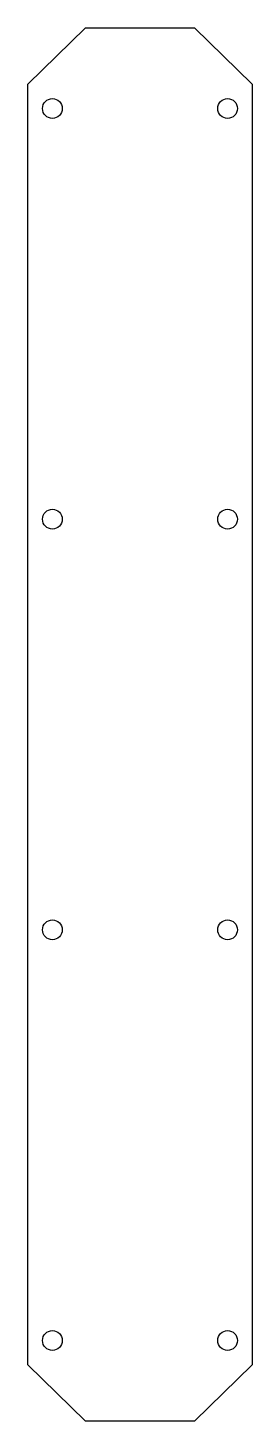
# Model space of a CAD drawing. Header units: metres. Extents: x 0 to 56, y -332 to 14.
import ezdxf

# ---------------------------------------------------------------- set-up
doc = ezdxf.new("R2010")
doc.units = ezdxf.units.M

msp = doc.modelspace()

# ---------------------------------------------------------------- linework, layer by layer
for p, q in [((0, 0), (14.35, 14)), ((14.35, 14), (41.34, 14)), ((41.34, 14), (55.69, 0)), ((0, -317.6), (0, 0)), ((0, 0), (0, 0)), ((55.69, 0), (55.69, -317.6)), ((14.35, -331.6), (0, -317.6)), ((55.69, -317.6), (41.34, -331.6)), ((41.34, -331.6), (14.35, -331.6))]:
    msp.add_line(p, q)
for centre in [(6.1, -6), (49.58, -6), (6.1, -107.87), (49.58, -107.87), (6.1, -209.73), (49.58, -209.73), (6.1, -311.6), (49.58, -311.6)]:
    msp.add_circle(centre, 2.45)

doc.saveas('drawing.dxf')
